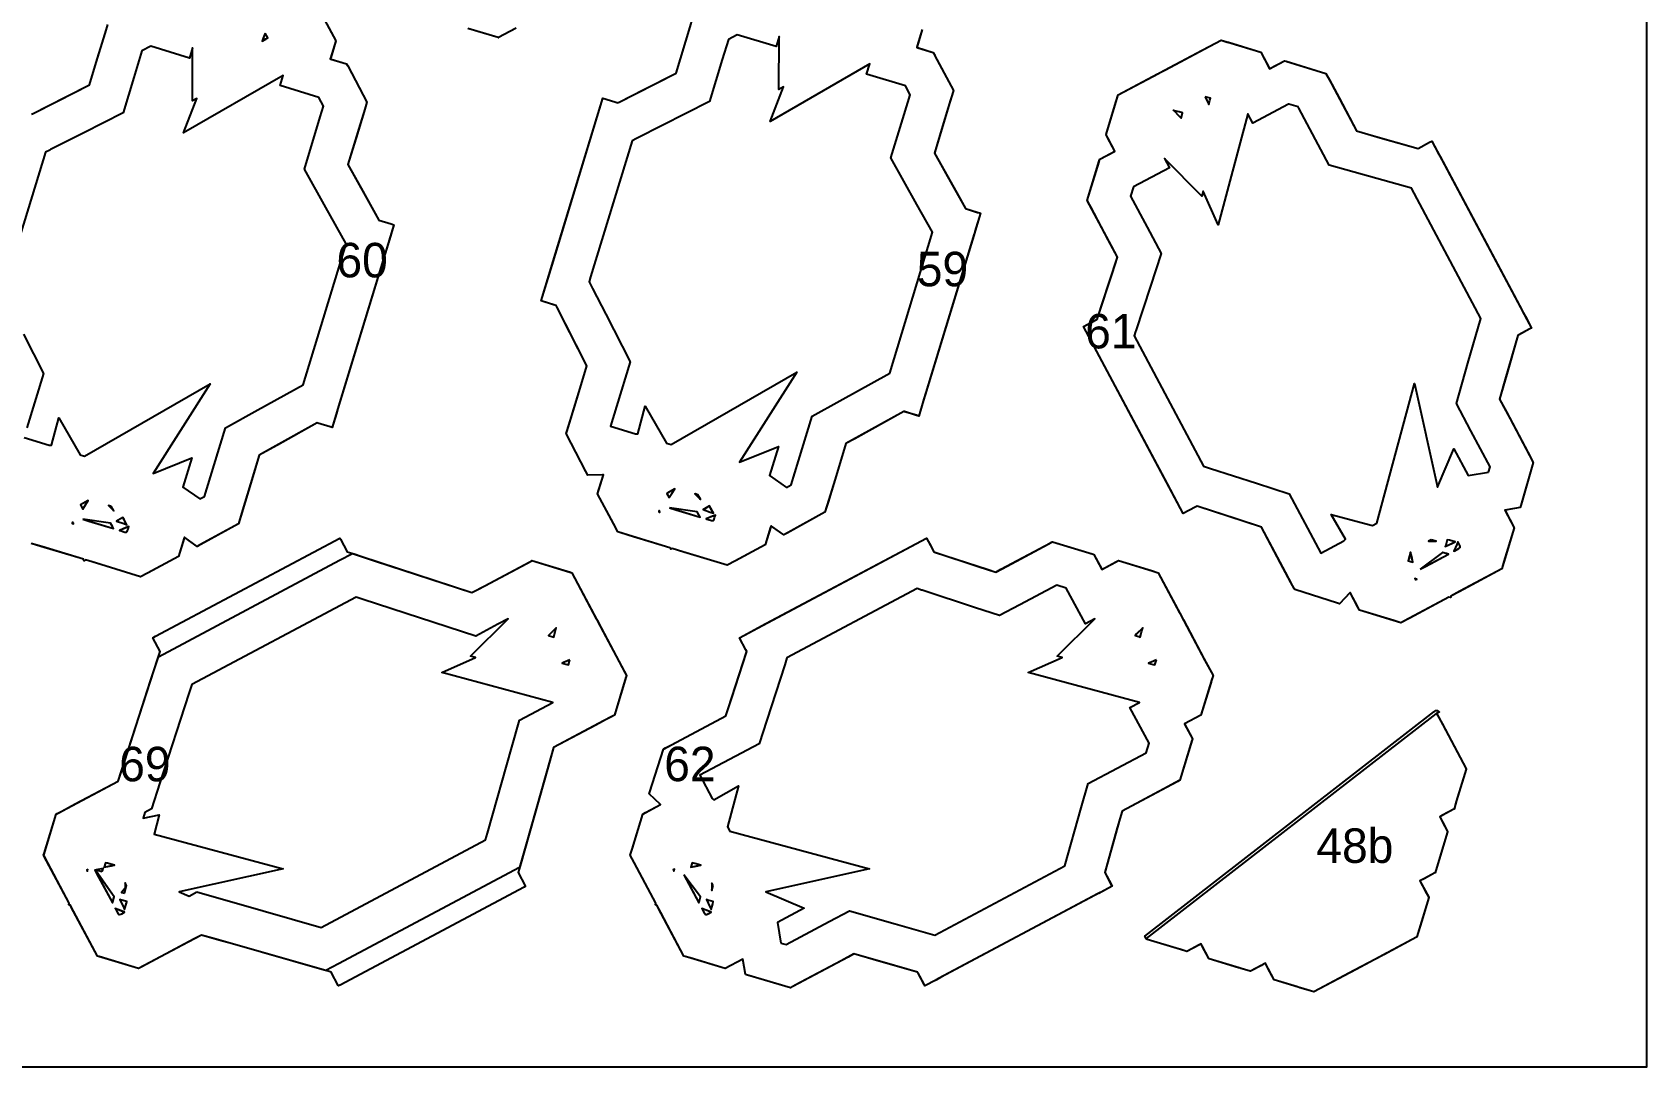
# Model space of a CAD drawing. Header units: millimetres. Extents: x 0 to 500, y 0 to 700.
# Drawn here: x 219.3 to 500, y 0 to 179.9 of the extents above; entities that cross this region are included whole.
import ezdxf
from ezdxf.enums import TextEntityAlignment as Align

# ---------------------------------------------------------------- set-up
doc = ezdxf.new("R2010")
doc.units = ezdxf.units.MM
for name, color, linetype in [('CORTE', 1, 'Continuous'), ('GRABADO', 5, 'Continuous'), ('HOJA', 8, 'Continuous')]:
    doc.layers.add(name, color=color, linetype=linetype)

msp = doc.modelspace()

# ---------------------------------------------------------------- linework, layer by layer
at = {"layer": 'CORTE'}
for points in [[(269.33, 183.51), (272.03, 178.43), (271.14, 175.49), (271.08, 175.31), (271.14, 175.29), (271.2, 175.27), (273.91, 174.45), (274.13, 174.05), (274.13, 174.04), (274.17, 173.97), (277.45, 167.81), (276.95, 166.17), (275.55, 161.6), (274.13, 156.94), (277.21, 151.43), (279.54, 147.26), (281.64, 146.62), (282.15, 146.46), (281.18, 143.3), (281.18, 143.3), (281.15, 143.2), (272.52, 114.89), (272.23, 113.92), (271.4, 111.19), (271.04, 111.3), (271.04, 111.3), (268.93, 111.95), (268.8, 111.99), (261.07, 107.7), (258.73, 106.4), (257.2, 101.37), (255.63, 96.21), (255.09, 94.44), (248.55, 90.84), (247.95, 90.51), (245.81, 92.02), (245.72, 92.09), (245.67, 91.92), (244.7, 88.76), (239.42, 85.94), (238.09, 85.23), (230.39, 87.58), (228.52, 88.15), (228.43, 88.1), (228.28, 88.01), (228.14, 88.25), (228.13, 88.27), (220.91, 90.47), (219.08, 91.03)], [(219.13, 165.7), (219.3, 165.78), (223.62, 167.97), (229.2, 170.81), (230.56, 175.26), (231.97, 179.88), (232.39, 181.27)], [(303.4, 180.64), (300.35, 179.01), (300.34, 179.01), (300.34, 179.01), (300.33, 179), (300.32, 179), (300.32, 179), (300.31, 179), (300.3, 179), (300.29, 179.01), (295.18, 180.57)], [(374.03, 180.43), (373.16, 177.56), (373.08, 177.31), (373.18, 177.28), (373.25, 177.26), (375.91, 176.45), (376.18, 175.95), (376.18, 175.94), (376.23, 175.85), (379.45, 169.81), (378.82, 167.76), (377.07, 162), (376.13, 158.94), (380.01, 152), (381.54, 149.26), (383.59, 148.63), (384.15, 148.46), (383.08, 144.98), (383.08, 144.98), (383.05, 144.87), (374.64, 117.26), (374.31, 116.19), (373.4, 113.19), (373.01, 113.31), (373.01, 113.31), (370.95, 113.94), (370.8, 113.99), (362.27, 109.25), (360.73, 108.4), (358.8, 102.06), (357.77, 98.66), (357.09, 96.44), (350.69, 92.92), (349.95, 92.51), (347.86, 93.99), (347.72, 94.09), (347.65, 93.85), (346.7, 90.76), (341.54, 88), (340.09, 87.23), (332.56, 89.53), (330.52, 90.15), (330.43, 90.1), (330.28, 90.01), (330.14, 90.25), (330.13, 90.27), (323.07, 92.42), (321.08, 93.03), (320.31, 94.48), (317.56, 99.64), (317.79, 100.41), (318.57, 102.97), (318.4, 102.97), (315.84, 102.91), (315.45, 103.66), (312.11, 110.15), (312.21, 110.48), (312.78, 112.37), (314.68, 118.61), (315.7, 121.93), (311.97, 129.22), (310.46, 132.18), (310.34, 132.41), (309.88, 132.55), (307.74, 133.2), (309.85, 140.1), (318.49, 168.47), (320.73, 167.79), (321.09, 167.68), (321.14, 167.7), (321.32, 167.79), (324.17, 169.24), (331.2, 172.81), (332.91, 178.42), (333.84, 181.47)], [(217.82, 109.43), (222.17, 108.11), (222.58, 108.12), (223.86, 112.89), (227.56, 106.46), (228.35, 106.22), (250.18, 118.79), (240.25, 103.19), (247.01, 105.91), (245.46, 100.84), (248.41, 98.76), (248.41, 98.76), (249.22, 99.2), (250.9, 104.71), (252.86, 111.14), (258.48, 114.26), (266.35, 118.63), (273.82, 143.15), (270.31, 149.44), (266.57, 156.12), (269.34, 165.23), (269.91, 167.08), (269.1, 168.6), (262.34, 170.66), (262.88, 172.43), (245.56, 162.45), (247.86, 168.43), (247.09, 167.99), (247.12, 177.21), (246.59, 175.46), (239.84, 177.52), (238.32, 176.71), (236.9, 172.06), (235.03, 165.91), (228.23, 162.47), (222.44, 159.53), (222.29, 159.45), (221.56, 159.08), (214.15, 134.78)], [(217.74, 127.4), (221.22, 120.59), (218.33, 111.11)]]:
    msp.add_lwpolyline(points, dxfattribs=at)
for points in [[(259.74, 179.77), (259.41, 178.91), (259.21, 178.39), (259.88, 178.77), (260.2, 178.96), (259.74, 179.77)], [(350.41, 100.76), (351.22, 101.2), (352.5, 105.41), (354.86, 113.14), (359.67, 115.81), (368.35, 120.63), (375.82, 145.15), (373.1, 150.01), (368.57, 158.12), (370.86, 165.64), (371.91, 169.08), (371.1, 170.6), (364.34, 172.66), (364.88, 174.43), (347.56, 164.45), (349.86, 170.43), (349.09, 169.99), (349.12, 179.21), (348.59, 177.46), (341.84, 179.52), (340.32, 178.71), (339.25, 175.22), (337.03, 167.91), (328.79, 163.73), (324.46, 161.54), (324.3, 161.46), (323.56, 161.08), (316.35, 137.42), (316.09, 136.56), (316.69, 135.38), (318.97, 130.9), (323.22, 122.59), (320.85, 114.84), (319.82, 111.43), (324.17, 110.11), (324.58, 110.12), (325.86, 114.89), (329.56, 108.46), (330.35, 108.22), (352.18, 120.79), (342.25, 105.19), (349.01, 107.91), (347.46, 102.84), (350.41, 100.76)], [(464.03, 158.4), (464.07, 158.32), (478.34, 131.55), (478.77, 130.75), (479.97, 128.49), (479.67, 128.33), (479.66, 128.33), (477.68, 127.27), (477.57, 127.21), (475.39, 119.6), (474.41, 116.14), (476.24, 112.7), (479.63, 106.33), (480.28, 105.11), (478.16, 97.78), (478.01, 97.28), (475.38, 96.83), (475.32, 96.82), (475.37, 96.73), (476.96, 93.75), (475.18, 87.9), (474.78, 86.58), (467.52, 82.71), (465.94, 81.87), (465.92, 81.77), (465.87, 81.6), (465.6, 81.68), (465.59, 81.68), (458.78, 78.05), (457.24, 77.23), (455.92, 77.63), (450.07, 79.42), (449.75, 80.01), (448.43, 82.49), (448.39, 82.45), (446.55, 80.52), (446.05, 80.68), (438.78, 83), (438.68, 83.19), (438.13, 84.22), (436.32, 87.61), (432.99, 93.86), (428.41, 95.35), (421.99, 97.43), (421.8, 97.49), (421.45, 97.31), (419.4, 96.21), (416.64, 101.39), (402.06, 128.75), (403.75, 129.65), (404.46, 130.03), (404.47, 130.06), (404.52, 130.22), (406.54, 136.4), (407.98, 140.8), (406.36, 143.85), (403.31, 149.56), (402.81, 150.51), (402.71, 150.69), (404.77, 157.43), (404.9, 157.88), (407.43, 159.23), (407.52, 159.27), (406.28, 161.6), (405.98, 162.15), (407.7, 167.78), (408.08, 169.05), (414.94, 172.7), (415.01, 172.74), (416.04, 173.29), (416.12, 173.33), (422.71, 176.85), (425.98, 178.58), (427.07, 178.25), (427.25, 178.2), (432.87, 176.48), (434.35, 173.71), (434.41, 173.6), (434.43, 173.62), (434.48, 173.64), (437.02, 175), (437.35, 174.89), (437.36, 174.89), (437.42, 174.87), (444.21, 172.8), (444.81, 171.67), (446.49, 168.54), (449.56, 162.77), (454.06, 161.49), (460.23, 159.75), (462.2, 160.8), (462.63, 161.03), (464.03, 158.4)], [(423.24, 168.73), (423.62, 167.86), (423.84, 167.38), (424.04, 168.15), (424.14, 168.49), (423.24, 168.73)], [(472.51, 103.44), (472.77, 104.33), (469.42, 110.61), (466.9, 115.34), (468.92, 122.4), (471.14, 130.18), (459.08, 152.8), (450.58, 155.2), (444.79, 156.84), (439.52, 166.72), (439.4, 166.95), (437.75, 167.45), (437.72, 167.44), (431.52, 164.13), (430.65, 165.77), (425.45, 146.46), (422.86, 152.32), (422.63, 151.46), (416.13, 158), (416.99, 156.39), (410.77, 153.08), (410.75, 153.07), (410.25, 151.42), (413.11, 146.07), (415.56, 141.46), (413.7, 135.76), (411.17, 128.02), (411.12, 127.88), (410.87, 127.11), (422.92, 104.48), (424.12, 104.09), (432.17, 101.49), (437.84, 99.65), (443.33, 89.35), (447.34, 91.49), (447.63, 91.79), (445.15, 96.08), (452.32, 94.15), (453.04, 94.53), (459.59, 118.86), (463.61, 100.81), (466.46, 107.51), (468.95, 102.83), (472.51, 103.44)], [(419.2, 165.65), (419.27, 165.94), (418.68, 166.1), (418.39, 166.17), (417.71, 166.36), (417.68, 166.37), (418.71, 165.34), (419.03, 165.02), (419.2, 165.65)], [(228.48, 97.74), (228.97, 98.51), (228.07, 97.99), (227.61, 97.72), (228.02, 97), (228.48, 97.74)], [(330.46, 99.7), (330.97, 100.51), (330.09, 100), (329.61, 99.72), (330.02, 99), (330.46, 99.7)], [(334.99, 99.49), (334.48, 99.65), (335.45, 98.69), (334.99, 99.49)], [(232.99, 97.49), (232.5, 97.64), (233.44, 96.7), (232.99, 97.49)], [(235.22, 95.16), (235, 95.54), (234.17, 95.07), (233.91, 94.91), (235.16, 94.49), (235.72, 94.29), (235.22, 95.16)], [(328.39, 96.48), (328.24, 96.73), (328.18, 96.51), (328.27, 96.48), (328.41, 96.44), (328.39, 96.48)], [(330.07, 97.23), (331.26, 96.87), (335.39, 95.61), (335.17, 96), (334.86, 96.54), (330.07, 97.23)], [(337.23, 97.15), (337, 97.54), (336.19, 97.07), (335.91, 96.91), (337.13, 96.49), (337.72, 96.29), (337.23, 97.15)], [(337.55, 95.75), (336.42, 95.3), (336.59, 95.24), (337.36, 95.01), (337.44, 95.01), (337.62, 95), (337.64, 95.01), (337.69, 95.04), (337.73, 95.1), (337.83, 95.26), (337.91, 95.53), (338.04, 95.95), (337.55, 95.75)], [(226.39, 94.47), (226.24, 94.73), (226.18, 94.51), (226.26, 94.48), (226.41, 94.44), (226.39, 94.47)], [(228.07, 95.23), (229.19, 94.89), (233.39, 93.61), (233.18, 93.98), (232.86, 94.54), (228.07, 95.23)], [(235.57, 93.76), (234.42, 93.3), (234.58, 93.25), (235.36, 93.01), (235.44, 93.01), (235.62, 93), (235.64, 93.01), (235.69, 93.04), (235.73, 93.1), (235.83, 93.26), (235.91, 93.52), (236.04, 93.95), (235.57, 93.76)], [(221.42, 36.43), (221.23, 36.79), (221.33, 37.1), (223.42, 43.96), (223.57, 44.04), (224.4, 44.48), (226.71, 45.71), (234.19, 49.7), (235.3, 53.11), (241.1, 71.02), (241.49, 72.23), (240.21, 74.63), (240.66, 74.87), (272.75, 91.97), (272.85, 91.78), (274.03, 89.57), (275.2, 89.19), (276.41, 88.79), (295.71, 82.48), (297.96, 83.68), (305.24, 87.56), (306.01, 87.97), (306.15, 88.05), (312.75, 86.03), (313.05, 85.94), (317.33, 77.91), (317.38, 77.83), (318.02, 76.61), (318.07, 76.52), (322.19, 68.78), (322.58, 68.05), (322.51, 67.79), (322.49, 67.75), (320.48, 61.15), (319.57, 60.67), (317.25, 59.43), (309.89, 55.51), (308.95, 52.19), (304.08, 34.96), (303.75, 33.8), (304.98, 31.49), (305.03, 31.4), (304.77, 31.26), (304.77, 31.26), (272.78, 14.21), (272.72, 14.18), (272.49, 14.06), (272.44, 14.14), (272.44, 14.14), (271.21, 16.46), (270.68, 16.61), (270.01, 16.8), (253.68, 21.47), (252.12, 21.91), (248.68, 22.9), (246.35, 21.65), (238.72, 17.59), (237.75, 17.07), (230.89, 19.16), (230.58, 19.25), (226.04, 27.76), (225.87, 28.08), (225.74, 28.12), (225.6, 28.16), (225.68, 28.44), (221.42, 36.43)], [(404.7, 30.16), (404.63, 30.12), (377.2, 15.5), (376.49, 15.13), (374.49, 14.06), (374.34, 14.33), (374.34, 14.34), (373.26, 16.37), (373.21, 16.46), (366.48, 18.38), (362.14, 19.62), (359.91, 18.43), (351.92, 14.17), (351.11, 13.74), (343.63, 15.92), (343.28, 16.02), (342.82, 18.7), (342.82, 18.71), (342.79, 18.69), (339.75, 17.07), (333.77, 18.89), (332.58, 19.25), (328.63, 26.67), (327.87, 28.08), (327.76, 28.11), (327.6, 28.16), (327.68, 28.43), (327.68, 28.44), (323.98, 35.4), (323.23, 36.79), (323.6, 37.99), (325.42, 43.96), (325.96, 44.25), (328.49, 45.6), (328.49, 45.6), (326.52, 47.48), (326.63, 47.82), (329, 55.24), (329.13, 55.32), (329.8, 55.67), (332.02, 56.85), (339.86, 61.04), (340.83, 64.02), (343.44, 72.06), (343.49, 72.23), (343.33, 72.53), (342.21, 74.63), (346.8, 77.07), (374.75, 91.97), (375.55, 90.47), (376.03, 89.57), (376.06, 89.56), (376.2, 89.52), (383.94, 86.98), (386.8, 86.05), (388.78, 87.1), (395.94, 90.92), (396.56, 91.25), (396.69, 91.32), (403.58, 89.22), (403.88, 89.12), (405.25, 86.55), (405.27, 86.51), (407.65, 87.78), (408.15, 88.05), (413.9, 86.29), (415.05, 85.94), (418.78, 78.94), (418.82, 78.87), (419.38, 77.81), (419.43, 77.73), (423.01, 71), (424.58, 68.05), (424.28, 67.06), (424.23, 66.9), (422.48, 61.15), (419.65, 59.64), (419.6, 59.62), (419.61, 59.6), (421, 57.01), (420.93, 56.78), (420.93, 56.78), (420.91, 56.74), (418.8, 49.82), (418.06, 49.42), (416.01, 48.33), (408.77, 44.47), (407.94, 41.54), (405.75, 33.8), (406.82, 31.78), (407.03, 31.4), (404.7, 30.16)], [(462.5, 91.64), (462.07, 91.41), (463.37, 91.41), (462.5, 91.64)], [(465.7, 91.58), (465.3, 91.68), (465.05, 90.74), (464.97, 90.47), (466.18, 91.06), (466.69, 91.31), (465.7, 91.58)], [(466.97, 90.85), (466.48, 89.68), (466.61, 89.76), (467.34, 90.15), (467.4, 90.2), (467.54, 90.32), (467.54, 90.34), (467.56, 90.4), (467.54, 90.47), (467.5, 90.66), (467.38, 90.89), (467.16, 91.29), (466.97, 90.85)], [(459.13, 88.67), (458.94, 89.52), (458.67, 88.49), (458.53, 87.99), (459.33, 87.78), (459.13, 88.67)], [(460.62, 86.56), (461.58, 87.07), (465.53, 89.18), (465.14, 89.28), (464.49, 89.46), (460.62, 86.56)], [(459.98, 84.83), (459.68, 84.91), (459.8, 84.71), (459.87, 84.75), (460.01, 84.83), (459.98, 84.83)], [(247.89, 30.4), (252.49, 29.09), (254.35, 28.56), (269.49, 24.23), (298.08, 39.46), (298.41, 40.64), (302.64, 55.6), (303.97, 60.28), (309.77, 63.38), (290.46, 68.57), (296.32, 71.17), (295.46, 71.4), (302, 77.9), (300.23, 76.96), (296.37, 74.9), (276.79, 81.3), (275.57, 81.7), (246.98, 66.47), (246.49, 64.95), (241.46, 49.41), (239.98, 44.85), (238.83, 44.24), (238.55, 43.22), (241.33, 43.84), (240.43, 40.47), (262.86, 34.43), (244.81, 30.42), (246.54, 29.68), (247.89, 30.4)], [(349.44, 21.52), (350.33, 21.26), (357.82, 25.25), (361.34, 27.13), (369.29, 24.86), (376.18, 22.89), (398.8, 34.94), (401.65, 45.02), (402.84, 49.24), (412.95, 54.63), (413.45, 56.27), (410.13, 62.51), (411.77, 63.38), (392.46, 68.57), (398.32, 71.17), (397.46, 71.4), (404, 77.9), (402.39, 77.04), (399.07, 83.27), (397.42, 83.77), (391, 80.35), (387.46, 78.47), (383.3, 79.83), (374, 82.87), (373.87, 82.91), (373.11, 83.16), (350.48, 71.11), (350.1, 69.93), (346.97, 60.26), (345.65, 56.19), (335.35, 50.7), (337.49, 46.68), (337.79, 46.4), (342.08, 48.88), (340.15, 41.71), (340.53, 40.98), (364.86, 34.43), (346.81, 30.42), (353.51, 27.57), (348.83, 25.08), (349.44, 21.52)], [(309.76, 74.8), (309.94, 74.75), (310.12, 75.43), (310.17, 75.63), (310.37, 76.34), (309.17, 75.16), (309.02, 75), (309.76, 74.8)], [(411.66, 74.83), (411.94, 74.75), (412.1, 75.36), (412.17, 75.63), (412.36, 76.33), (412.37, 76.34), (411.32, 75.3), (411.02, 75), (411.66, 74.83)], [(312.73, 70.79), (311.66, 70.31), (311.38, 70.19), (312.27, 69.95), (312.49, 69.89), (312.73, 70.79)], [(414.73, 70.79), (413.84, 70.39), (413.38, 70.19), (414.16, 69.98), (414.49, 69.89), (414.73, 70.79)], [(463.42, 61.39), (463.45, 61.48), (464.53, 59.45), (468.6, 51.81), (468.6, 51.81), (468.6, 51.8), (468.6, 51.8), (468.6, 51.79), (468.61, 51.78), (468.6, 51.77), (468.6, 51.76), (466.94, 46.31), (466.49, 44.82), (466.49, 44.82), (466.48, 44.81), (466.48, 44.8), (466.47, 44.79), (466.46, 44.79), (466.46, 44.78), (466.45, 44.78), (464.48, 43.73), (464, 43.48), (464.91, 41.78), (465.36, 40.93), (465.36, 40.92), (465.37, 40.91), (465.37, 40.91), (465.37, 40.89), (465.37, 40.88), (465.37, 40.88), (465.37, 40.87), (463.9, 36.05), (463.19, 33.74), (463.19, 33.73), (463.19, 33.73), (463.18, 33.72), (463.18, 33.71), (463.17, 33.71), (463.17, 33.7), (463.16, 33.7), (461.36, 32.74), (460.57, 32.32), (461.45, 30.67), (462.09, 29.47), (462.09, 29.46), (462.1, 29.45), (462.1, 29.44), (462.1, 29.43), (462.1, 29.42), (462.1, 29.41), (462.1, 29.41), (460.87, 25.39), (460.01, 22.57), (460.01, 22.56), (460, 22.55), (460, 22.54), (459.99, 22.53), (459.98, 22.53), (459.98, 22.52), (455.07, 19.91), (455.02, 19.89), (454.28, 19.49), (454.22, 19.46), (449.49, 16.94), (442.14, 13.02), (442.13, 13.02), (442.12, 13.01), (442.12, 13.01), (442.11, 13.01), (442.1, 13.01), (442.09, 13.01), (442.09, 13.01), (439.67, 13.75), (439.26, 13.87), (435.24, 15.1), (435.24, 15.1), (435.23, 15.1), (435.22, 15.11), (435.21, 15.12), (435.21, 15.12), (435.2, 15.13), (435.2, 15.13), (434.15, 17.11), (433.68, 17.99), (433.24, 17.76), (433.01, 17.63), (431.09, 16.61), (431.09, 16.61), (431.08, 16.6), (431.07, 16.6), (431.07, 16.6), (431.06, 16.6), (431.05, 16.6), (431.04, 16.6), (431.04, 16.6), (429.39, 17.11), (429.35, 17.12), (429.01, 17.22), (423.9, 18.78), (423.9, 18.78), (423.89, 18.78), (423.88, 18.79), (423.88, 18.79), (423.87, 18.8), (423.87, 18.8), (423.86, 18.81), (423.86, 18.81), (422.72, 20.95), (422.5, 21.36), (422.11, 21.15), (420.05, 20.06), (420.05, 20.05), (420.04, 20.05), (420.03, 20.05), (420.03, 20.05), (420.02, 20.05), (420.01, 20.05), (420, 20.05), (420, 20.05), (418.79, 20.42), (418.78, 20.42), (413.12, 22.15), (413.06, 22.16), (413.06, 22.17), (413.05, 22.17), (413.04, 22.17), (413.04, 22.18), (413.03, 22.18), (413.03, 22.19), (413.02, 22.2), (413.01, 22.21), (413.01, 22.21), (413.01, 22.22), (413.01, 22.23), (413.01, 22.24), (413.01, 22.25), (413.01, 22.25), (413.01, 22.26), (413.01, 22.27), (413.02, 22.27), (413.02, 22.28), (413.03, 22.29), (413.03, 22.29), (413.04, 22.29), (463.4, 61.39), (463.41, 61.39), (463.42, 61.39)], [(228.91, 34.35), (228.71, 34.23), (228.73, 34.2), (228.83, 34.02), (228.91, 34.35)], [(230.22, 34.2), (230.15, 34.18), (230.78, 32.99), (233.18, 28.5), (233.24, 28.72), (233.47, 29.57), (230.22, 34.2)], [(231.42, 33.94), (231.5, 34.23), (231.57, 34.5), (230.35, 34.23), (231.42, 33.94)], [(233.02, 34.97), (233.52, 35.08), (232.32, 35.41), (231.99, 35.49), (231.78, 34.7), (233.02, 34.97)], [(330.83, 34.04), (330.91, 34.35), (330.71, 34.23), (330.75, 34.17), (330.83, 34.02), (330.83, 34.04)], [(334.71, 34.91), (335.52, 35.08), (334.47, 35.37), (333.99, 35.49), (333.78, 34.7), (334.71, 34.91)], [(235.27, 30.18), (235.34, 30.41), (235.64, 31.53), (235.41, 31.96), (235.41, 31.06), (234.76, 30.32), (234.79, 30.31), (235.27, 30.18)], [(332.56, 33.4), (333.04, 32.51), (335.18, 28.5), (335.28, 28.87), (335.46, 29.53), (332.56, 33.4)], [(337.64, 31.53), (337.42, 31.93), (337.41, 30.68), (337.64, 31.53)], [(235.61, 28.47), (235.68, 28.73), (234.61, 29.02), (234.47, 29.06), (235.15, 27.67), (235.31, 27.33), (235.61, 28.47)], [(337.58, 28.34), (337.68, 28.73), (336.73, 28.99), (336.47, 29.06), (337.07, 27.82), (337.31, 27.33), (337.58, 28.34)], [(235.03, 26.98), (233.68, 27.55), (233.7, 27.51), (234.15, 26.68), (234.18, 26.65), (234.32, 26.49), (234.33, 26.49), (234.4, 26.47), (234.44, 26.48), (234.66, 26.53), (234.82, 26.61), (235.29, 26.86), (235.03, 26.98)], [(336.87, 27.04), (335.68, 27.55), (335.75, 27.43), (336.15, 26.68), (336.2, 26.63), (336.32, 26.49), (336.34, 26.49), (336.4, 26.47), (336.47, 26.48), (336.66, 26.53), (336.88, 26.64), (337.29, 26.86), (336.87, 27.04)]]:
    msp.add_lwpolyline(points, close=True, dxfattribs=at)
at = {"layer": 'GRABADO'}
for points in [[(269.27, 183.63), (272.03, 178.43), (271.12, 175.43), (271.08, 175.31), (271.11, 175.3), (271.15, 175.29), (273.91, 174.45), (274.07, 174.15), (274.08, 174.14), (274.11, 174.08), (277.45, 167.81), (277.08, 166.59), (276.04, 163.19), (274.13, 156.94), (276.42, 152.85), (279.54, 147.26), (281.68, 146.61), (282.15, 146.46), (281.28, 143.62), (281.28, 143.62), (281.25, 143.53), (272.41, 114.51), (272.14, 113.64), (271.4, 111.19), (271.07, 111.29), (271.07, 111.3), (268.91, 111.95), (268.8, 111.99), (261.87, 108.14), (258.73, 106.4), (257.6, 102.67), (255.49, 95.76), (255.09, 94.44), (248.41, 90.77), (247.95, 90.51), (245.77, 92.06), (245.72, 92.09), (245.69, 91.99), (244.7, 88.76), (239.31, 85.88), (238.09, 85.23), (230.22, 87.63), (228.52, 88.15), (228.42, 88.09), (228.28, 88.01), (228.14, 88.25), (228.13, 88.27), (220.75, 90.52), (219.08, 91.03)], [(219.12, 165.69), (219.27, 165.77), (225.07, 168.71), (229.2, 170.81), (230.21, 174.1), (232.09, 180.3)], [(303.29, 180.58), (300.35, 179.01), (300.34, 179.01), (300.34, 179.01), (300.33, 179), (300.32, 179), (300.32, 179), (300.31, 179), (300.3, 179), (300.29, 179.01), (295.01, 180.62)], [(374.03, 180.43), (373.14, 177.49), (373.08, 177.31), (373.14, 177.29), (373.2, 177.27), (375.91, 176.45), (376.13, 176.05), (376.13, 176.04), (376.17, 175.97), (379.45, 169.81), (378.95, 168.17), (377.55, 163.6), (376.13, 158.94), (379.21, 153.43), (381.54, 149.26), (383.64, 148.62), (384.15, 148.46), (383.18, 145.3), (383.18, 145.3), (383.15, 145.2), (374.52, 116.89), (374.23, 115.92), (373.4, 113.19), (373.04, 113.3), (373.04, 113.3), (370.93, 113.95), (370.8, 113.99), (363.07, 109.7), (360.73, 108.4), (359.2, 103.37), (357.63, 98.21), (357.09, 96.44), (350.55, 92.84), (349.95, 92.51), (347.81, 94.02), (347.72, 94.09), (347.67, 93.92), (346.7, 90.76), (341.42, 87.94), (340.09, 87.23), (332.39, 89.58), (330.52, 90.15), (330.43, 90.1), (330.28, 90.01), (330.14, 90.25), (330.13, 90.27), (322.91, 92.47), (321.08, 93.03), (320.37, 94.36), (317.56, 99.64), (317.77, 100.35), (318.57, 102.97), (318.45, 102.97), (315.84, 102.91), (315.53, 103.52), (312.11, 110.15), (312.19, 110.42), (312.65, 111.92), (314.16, 116.88), (315.7, 121.93), (312.74, 127.72), (310.45, 132.2), (310.34, 132.41), (309.92, 132.54), (307.74, 133.2), (309.65, 139.46), (318.49, 168.47), (320.53, 167.85), (321.09, 167.68), (321.13, 167.7), (321.3, 167.78), (325.62, 169.97), (331.2, 172.81), (332.56, 177.26), (333.97, 181.88)]]:
    msp.add_lwpolyline(points, dxfattribs=at)
for points in [[(259.74, 179.77), (259.4, 178.88), (259.21, 178.39), (259.89, 178.78), (260.2, 178.96), (259.74, 179.77)], [(463.87, 158.7), (463.91, 158.63), (478.52, 131.2), (478.9, 130.49), (479.97, 128.49), (479.69, 128.34), (479.69, 128.34), (477.66, 127.26), (477.57, 127.21), (475.65, 120.48), (474.41, 116.14), (475.6, 113.91), (479.85, 105.92), (480.28, 105.11), (478.11, 97.63), (478.01, 97.28), (475.32, 96.82), (475.32, 96.82), (475.34, 96.79), (476.96, 93.75), (475.14, 87.77), (474.78, 86.58), (467.36, 82.63), (465.94, 81.87), (465.92, 81.76), (465.87, 81.6), (465.6, 81.68), (465.59, 81.68), (458.63, 77.98), (457.24, 77.23), (456.04, 77.6), (450.07, 79.42), (449.78, 79.96), (448.43, 82.49), (448.43, 82.49), (446.55, 80.52), (446.21, 80.63), (438.78, 83), (438.71, 83.13), (438.35, 83.8), (437.17, 86.02), (432.99, 93.86), (430.01, 94.83), (421.97, 97.44), (421.8, 97.49), (421.5, 97.33), (419.4, 96.21), (416.95, 100.8), (402.06, 128.75), (403.56, 129.55), (404.46, 130.03), (404.47, 130.06), (404.51, 130.2), (407.04, 137.94), (407.98, 140.8), (406.93, 142.78), (403.11, 149.94), (402.78, 150.56), (402.71, 150.69), (404.81, 157.58), (404.9, 157.88), (407.48, 159.25), (407.52, 159.27), (406.25, 161.65), (405.98, 162.15), (407.73, 167.9), (408.08, 169.05), (415.09, 172.78), (415.16, 172.82), (416.21, 173.38), (416.29, 173.43), (423.03, 177.01), (425.98, 178.58), (426.96, 178.28), (427.13, 178.23), (432.87, 176.48), (434.38, 173.65), (434.41, 173.6), (434.43, 173.61), (437.02, 175), (437.25, 174.93), (437.25, 174.93), (437.29, 174.91), (444.21, 172.8), (444.61, 172.06), (445.7, 170.01), (449.56, 162.77), (452.49, 161.94), (460.23, 159.75), (462.24, 160.82), (462.63, 161.03), (463.87, 158.7)], [(423.24, 168.73), (423.63, 167.84), (423.84, 167.38), (424.05, 168.16), (424.14, 168.49), (423.24, 168.73)], [(419.2, 165.66), (419.27, 165.94), (418.67, 166.1), (418.39, 166.17), (417.7, 166.36), (417.68, 166.37), (418.73, 165.32), (419.03, 165.02), (419.2, 165.66)], [(228.51, 97.77), (228.97, 98.51), (228.05, 97.98), (227.61, 97.72), (228.02, 97), (228.51, 97.77)], [(330.48, 99.74), (330.97, 100.51), (330.07, 99.99), (329.61, 99.72), (330.02, 99), (330.48, 99.74)], [(334.99, 99.49), (334.5, 99.64), (335.44, 98.7), (334.99, 99.49)], [(232.99, 97.49), (232.53, 97.63), (233.43, 96.71), (232.99, 97.49)], [(235.21, 95.18), (235, 95.54), (234.16, 95.06), (233.91, 94.91), (235.18, 94.48), (235.72, 94.29), (235.21, 95.18)], [(328.39, 96.47), (328.24, 96.73), (328.18, 96.51), (328.26, 96.48), (328.41, 96.44), (328.39, 96.47)], [(330.07, 97.23), (331.19, 96.89), (335.39, 95.61), (335.18, 95.98), (334.86, 96.54), (330.07, 97.23)], [(337.22, 97.16), (337, 97.54), (336.17, 97.07), (335.91, 96.91), (337.16, 96.49), (337.72, 96.29), (337.22, 97.16)], [(337.57, 95.76), (336.42, 95.3), (336.58, 95.25), (337.36, 95.01), (337.44, 95.01), (337.62, 95), (337.64, 95.01), (337.69, 95.04), (337.73, 95.1), (337.83, 95.26), (337.91, 95.52), (338.04, 95.95), (337.57, 95.76)], [(226.39, 94.46), (226.24, 94.73), (226.18, 94.51), (226.26, 94.48), (226.41, 94.44), (226.39, 94.46)], [(228.07, 95.23), (229.11, 94.91), (233.39, 93.61), (233.19, 93.96), (232.86, 94.54), (228.07, 95.23)], [(235.59, 93.77), (234.42, 93.3), (234.56, 93.25), (235.36, 93.01), (235.44, 93.01), (235.62, 93), (235.64, 93.01), (235.69, 93.04), (235.73, 93.1), (235.83, 93.26), (235.91, 93.51), (236.04, 93.95), (235.59, 93.77)], [(339.75, 17.07), (333.65, 18.93), (332.58, 19.25), (328.54, 26.82), (327.87, 28.08), (327.76, 28.11), (327.6, 28.16), (327.68, 28.44), (327.68, 28.44), (323.9, 35.55), (323.23, 36.79), (323.56, 37.86), (325.42, 43.96), (325.9, 44.22), (328.49, 45.6), (326.52, 47.48), (326.58, 47.67), (329, 55.24), (329.07, 55.29), (329.39, 55.45), (330.42, 56.01), (339.86, 61.04), (340.31, 62.41), (343.44, 72.09), (343.49, 72.23), (343.35, 72.49), (342.21, 74.63), (346.21, 76.76), (374.75, 91.97), (375.45, 90.66), (376.03, 89.57), (376.05, 89.56), (376.17, 89.52), (385.48, 86.48), (386.8, 86.05), (387.71, 86.53), (396.33, 91.12), (396.62, 91.28), (396.69, 91.32), (403.72, 89.17), (403.88, 89.12), (405.27, 86.51), (407.7, 87.8), (408.15, 88.05), (414.02, 86.26), (415.05, 85.94), (418.86, 78.79), (418.9, 78.72), (419.47, 77.64), (419.52, 77.56), (423.18, 70.68), (424.58, 68.05), (424.32, 67.17), (424.27, 67.02), (422.48, 61.15), (419.6, 59.62), (421, 57.01), (420.96, 56.89), (420.96, 56.88), (420.95, 56.87), (418.8, 49.82), (418.44, 49.62), (417.48, 49.11), (408.77, 44.47), (408.38, 43.12), (405.75, 33.8), (406.85, 31.74), (407.03, 31.4), (404.99, 30.31), (404.93, 30.28), (376.86, 15.32), (376.24, 14.99), (374.49, 14.06), (374.36, 14.31), (374.36, 14.31), (373.25, 16.38), (373.21, 16.46), (367.37, 18.13), (362.14, 19.62), (361.11, 19.07), (351.5, 13.95), (351.11, 13.74), (343.47, 15.96), (343.28, 16.02), (342.82, 18.71), (339.75, 17.07)], [(462.5, 91.64), (462.1, 91.42), (463.35, 91.41), (462.5, 91.64)], [(465.68, 91.58), (465.3, 91.68), (465.04, 90.73), (464.97, 90.47), (466.2, 91.07), (466.69, 91.31), (465.68, 91.58)], [(466.98, 90.87), (466.48, 89.68), (466.6, 89.75), (467.34, 90.15), (467.4, 90.2), (467.54, 90.32), (467.54, 90.34), (467.56, 90.4), (467.55, 90.47), (467.5, 90.66), (467.38, 90.88), (467.16, 91.29), (466.98, 90.87)], [(221.34, 36.58), (221.23, 36.79), (221.29, 36.98), (223.42, 43.96), (223.51, 44.01), (223.97, 44.25), (225.24, 44.93), (234.19, 49.7), (234.8, 51.56), (239.83, 67.11), (241.2, 71.32), (272.7, 88.11), (274.91, 89.28), (278.96, 87.96), (295.71, 82.48), (296.94, 83.13), (305.64, 87.77), (306.06, 88), (306.15, 88.05), (312.87, 86), (313.05, 85.94), (317.41, 77.76), (317.46, 77.68), (318.12, 76.44), (318.17, 76.34), (322.36, 68.47), (322.58, 68.05), (322.54, 67.89), (322.53, 67.87), (320.48, 61.15), (319.97, 60.88), (318.69, 60.2), (309.89, 55.51), (309.38, 53.7), (305.15, 38.74), (304, 34.68), (272.49, 17.9), (270.29, 16.72), (252.43, 21.83), (250.57, 22.36), (248.68, 22.9), (247.41, 22.22), (238.3, 17.36), (237.75, 17.07), (230.76, 19.19), (230.58, 19.25), (225.96, 27.92), (225.87, 28.08), (225.74, 28.12), (225.6, 28.16), (225.68, 28.44), (221.34, 36.58)], [(459.12, 88.71), (458.94, 89.52), (458.66, 88.47), (458.53, 87.99), (459.33, 87.78), (459.12, 88.71)], [(460.62, 86.56), (461.51, 87.04), (465.53, 89.18), (465.16, 89.28), (464.49, 89.46), (460.62, 86.56)], [(459.99, 84.83), (459.68, 84.91), (459.8, 84.71), (459.86, 84.75), (460.01, 84.83), (459.99, 84.83)], [(309.77, 74.8), (309.94, 74.75), (310.12, 75.45), (310.17, 75.63), (310.37, 76.34), (309.15, 75.14), (309.02, 75), (309.77, 74.8)], [(411.67, 74.82), (411.94, 74.75), (412.1, 75.37), (412.17, 75.63), (412.36, 76.34), (412.37, 76.34), (411.29, 75.28), (411.02, 75), (411.67, 74.82)], [(312.73, 70.79), (311.63, 70.3), (311.38, 70.19), (312.29, 69.95), (312.49, 69.89), (312.73, 70.79)], [(414.73, 70.79), (413.81, 70.38), (413.38, 70.19), (414.18, 69.98), (414.49, 69.89), (414.73, 70.79)], [(468.6, 51.81), (468.6, 51.81), (468.6, 51.8), (468.6, 51.8), (468.6, 51.79), (468.61, 51.78), (468.6, 51.77), (468.6, 51.76), (466.89, 46.15), (466.49, 44.82), (466.49, 44.82), (466.48, 44.81), (466.48, 44.8), (466.47, 44.79), (466.46, 44.79), (466.46, 44.78), (466.45, 44.78), (464.42, 43.7), (464, 43.48), (464.94, 41.72), (465.36, 40.93), (465.36, 40.92), (465.37, 40.91), (465.37, 40.91), (465.37, 40.89), (465.37, 40.88), (465.37, 40.88), (465.37, 40.87), (463.85, 35.9), (463.19, 33.74), (463.19, 33.73), (463.19, 33.73), (463.18, 33.72), (463.18, 33.71), (463.17, 33.71), (463.17, 33.7), (463.16, 33.7), (461.31, 32.71), (460.57, 32.32), (461.48, 30.62), (462.09, 29.47), (462.09, 29.46), (462.1, 29.45), (462.1, 29.44), (462.1, 29.43), (462.1, 29.42), (462.1, 29.41), (462.1, 29.41), (460.83, 25.27), (460.01, 22.57), (460.01, 22.56), (460, 22.55), (460, 22.54), (459.99, 22.53), (459.98, 22.53), (459.98, 22.52), (454.92, 19.83), (454.87, 19.81), (454.11, 19.4), (454.05, 19.37), (449.17, 16.77), (442.14, 13.02), (442.13, 13.02), (442.12, 13.01), (442.12, 13.01), (442.11, 13.01), (442.1, 13.01), (442.09, 13.01), (442.09, 13.01), (439.77, 13.72), (439.38, 13.84), (435.24, 15.1), (435.24, 15.1), (435.23, 15.1), (435.22, 15.11), (435.21, 15.12), (435.21, 15.12), (435.2, 15.13), (435.2, 15.13), (434.12, 17.17), (433.68, 17.99), (433.27, 17.77), (433.06, 17.66), (431.09, 16.61), (431.09, 16.61), (431.08, 16.6), (431.07, 16.6), (431.07, 16.6), (431.06, 16.6), (431.05, 16.6), (431.04, 16.6), (431.04, 16.6), (429.49, 17.07), (429.46, 17.09), (429.14, 17.18), (423.9, 18.78), (423.9, 18.78), (423.89, 18.78), (423.88, 18.79), (423.88, 18.79), (423.87, 18.8), (423.87, 18.8), (423.86, 18.81), (423.86, 18.81), (422.7, 21), (422.5, 21.36), (422.16, 21.18), (420.05, 20.06), (420.05, 20.05), (420.04, 20.05), (420.03, 20.05), (420.03, 20.05), (420.02, 20.05), (420.01, 20.05), (420, 20.05), (420, 20.05), (418.92, 20.38), (418.91, 20.38), (413.11, 22.15), (413.06, 22.16), (413.06, 22.17), (413.06, 22.17), (413.05, 22.17), (413.05, 22.17), (413.04, 22.17), (413.04, 22.17), (413.04, 22.18), (413.04, 22.18), (413.03, 22.18), (413.03, 22.18), (413.03, 22.18), (413.03, 22.18), (413.03, 22.19), (413.03, 22.19), (413.03, 22.19), (413.03, 22.19), (413.02, 22.19), (413.02, 22.2), (413.02, 22.2), (412.95, 22.33), (412.75, 22.7), (463, 61.71), (463.01, 61.73), (463.03, 61.77), (463.06, 61.81), (463.1, 61.84), (463.13, 61.87), (463.17, 61.9), (463.22, 61.93), (463.26, 61.95), (463.31, 61.96), (463.35, 61.97), (463.4, 61.98), (463.45, 61.98), (463.5, 61.98), (463.55, 61.97), (463.59, 61.96), (463.64, 61.94), (463.68, 61.92), (463.73, 61.9), (463.76, 61.87), (463.8, 61.83), (463.83, 61.8), (463.86, 61.76), (463.89, 61.72), (463.9, 61.7), (463.88, 61.69), (463.45, 61.47), (464.41, 59.68), (468.6, 51.81)], [(228.91, 34.35), (228.71, 34.23), (228.73, 34.21), (228.83, 34.02), (228.91, 34.35)], [(230.2, 34.19), (230.15, 34.18), (230.75, 33.06), (233.18, 28.5), (233.23, 28.7), (233.47, 29.57), (230.2, 34.19)], [(231.42, 33.94), (231.49, 34.21), (231.57, 34.5), (230.35, 34.23), (231.42, 33.94)], [(233.06, 34.98), (233.52, 35.08), (232.3, 35.41), (231.99, 35.49), (231.78, 34.7), (233.06, 34.98)], [(330.83, 34.03), (330.91, 34.35), (330.71, 34.23), (330.75, 34.17), (330.83, 34.02), (330.83, 34.03)], [(334.76, 34.92), (335.52, 35.08), (334.45, 35.37), (333.99, 35.49), (333.78, 34.7), (334.76, 34.92)], [(235.27, 30.18), (235.33, 30.39), (235.64, 31.53), (235.4, 31.97), (235.4, 31.06), (234.76, 30.32), (234.78, 30.31), (235.27, 30.18)], [(332.56, 33.4), (333, 32.58), (335.18, 28.5), (335.27, 28.85), (335.46, 29.53), (332.56, 33.4)], [(337.64, 31.53), (337.43, 31.91), (337.41, 30.69), (337.64, 31.53)], [(235.62, 28.49), (235.68, 28.73), (234.59, 29.02), (234.47, 29.06), (235.16, 27.65), (235.31, 27.33), (235.62, 28.49)], [(337.58, 28.36), (337.68, 28.73), (336.71, 28.99), (336.47, 29.06), (337.08, 27.8), (337.31, 27.33), (337.58, 28.36)], [(235.05, 26.97), (233.68, 27.55), (233.7, 27.53), (234.15, 26.68), (234.18, 26.65), (234.32, 26.49), (234.33, 26.49), (234.4, 26.47), (234.44, 26.48), (234.66, 26.53), (234.81, 26.6), (235.29, 26.86), (235.05, 26.97)], [(336.89, 27.03), (335.68, 27.55), (335.74, 27.44), (336.15, 26.68), (336.19, 26.63), (336.32, 26.49), (336.34, 26.49), (336.4, 26.47), (336.46, 26.48), (336.66, 26.53), (336.87, 26.64), (337.29, 26.86), (336.89, 27.03)]]:
    msp.add_lwpolyline(points, close=True, dxfattribs=at)
at = {"layer": 'HOJA'}
msp.add_lwpolyline([(0, 0), (500, 0), (500, 700), (0, 700)], close=True, dxfattribs=at)

# ---------------------------------------------------------------- texts
at = {"layer": 'GRABADO'}
for s, p in [('60', (276.61, 140.31)), ('59', (377.53, 138.76)), ('61', (406.81, 127.95)), ('69', (238.83, 52.65)), ('62', (333.61, 52.67)), ('48b', (449.25, 38.46))]:
    msp.add_text(s, height=6, dxfattribs=at).set_placement(p, align=Align.MIDDLE_CENTER)

doc.saveas('drawing.dxf')
